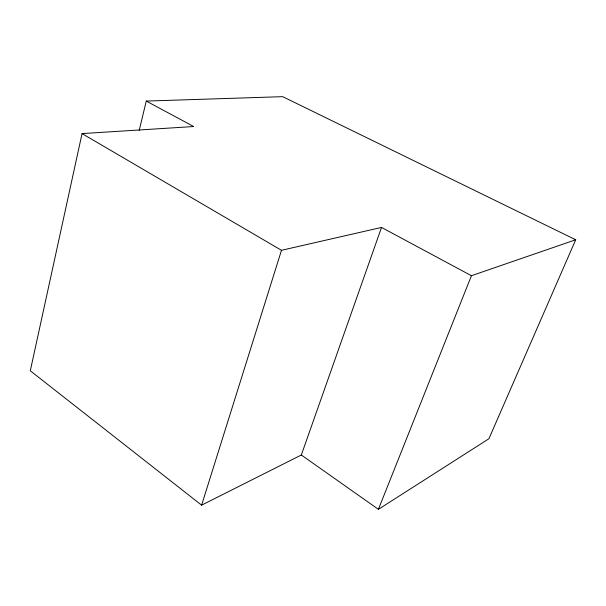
<?xml version="1.0" encoding="UTF-8"?>
<svg xmlns="http://www.w3.org/2000/svg" width="606" height="606" viewBox="0 0 606 606"><rect width="100%" height="100%" fill="white"/><g stroke="black" fill="none" stroke-linecap="round" stroke-linejoin="round"><path stroke-width="0.91" d="M139.191 130.419L146.266 101.073L193.67 126.533L82.052 133.6L30.3 370.789L201.601 505.162L301.326 455L381.522 227.432L471.43 275.722L575.7 239.771L488.928 438.729L378.409 509.335L301.326 455M201.601 505.162L281.487 250.301L381.522 227.432M378.409 509.335L471.43 275.722M146.266 101.073L282.699 96.665L575.7 239.771M82.052 133.6L281.487 250.301"/></g></svg>
